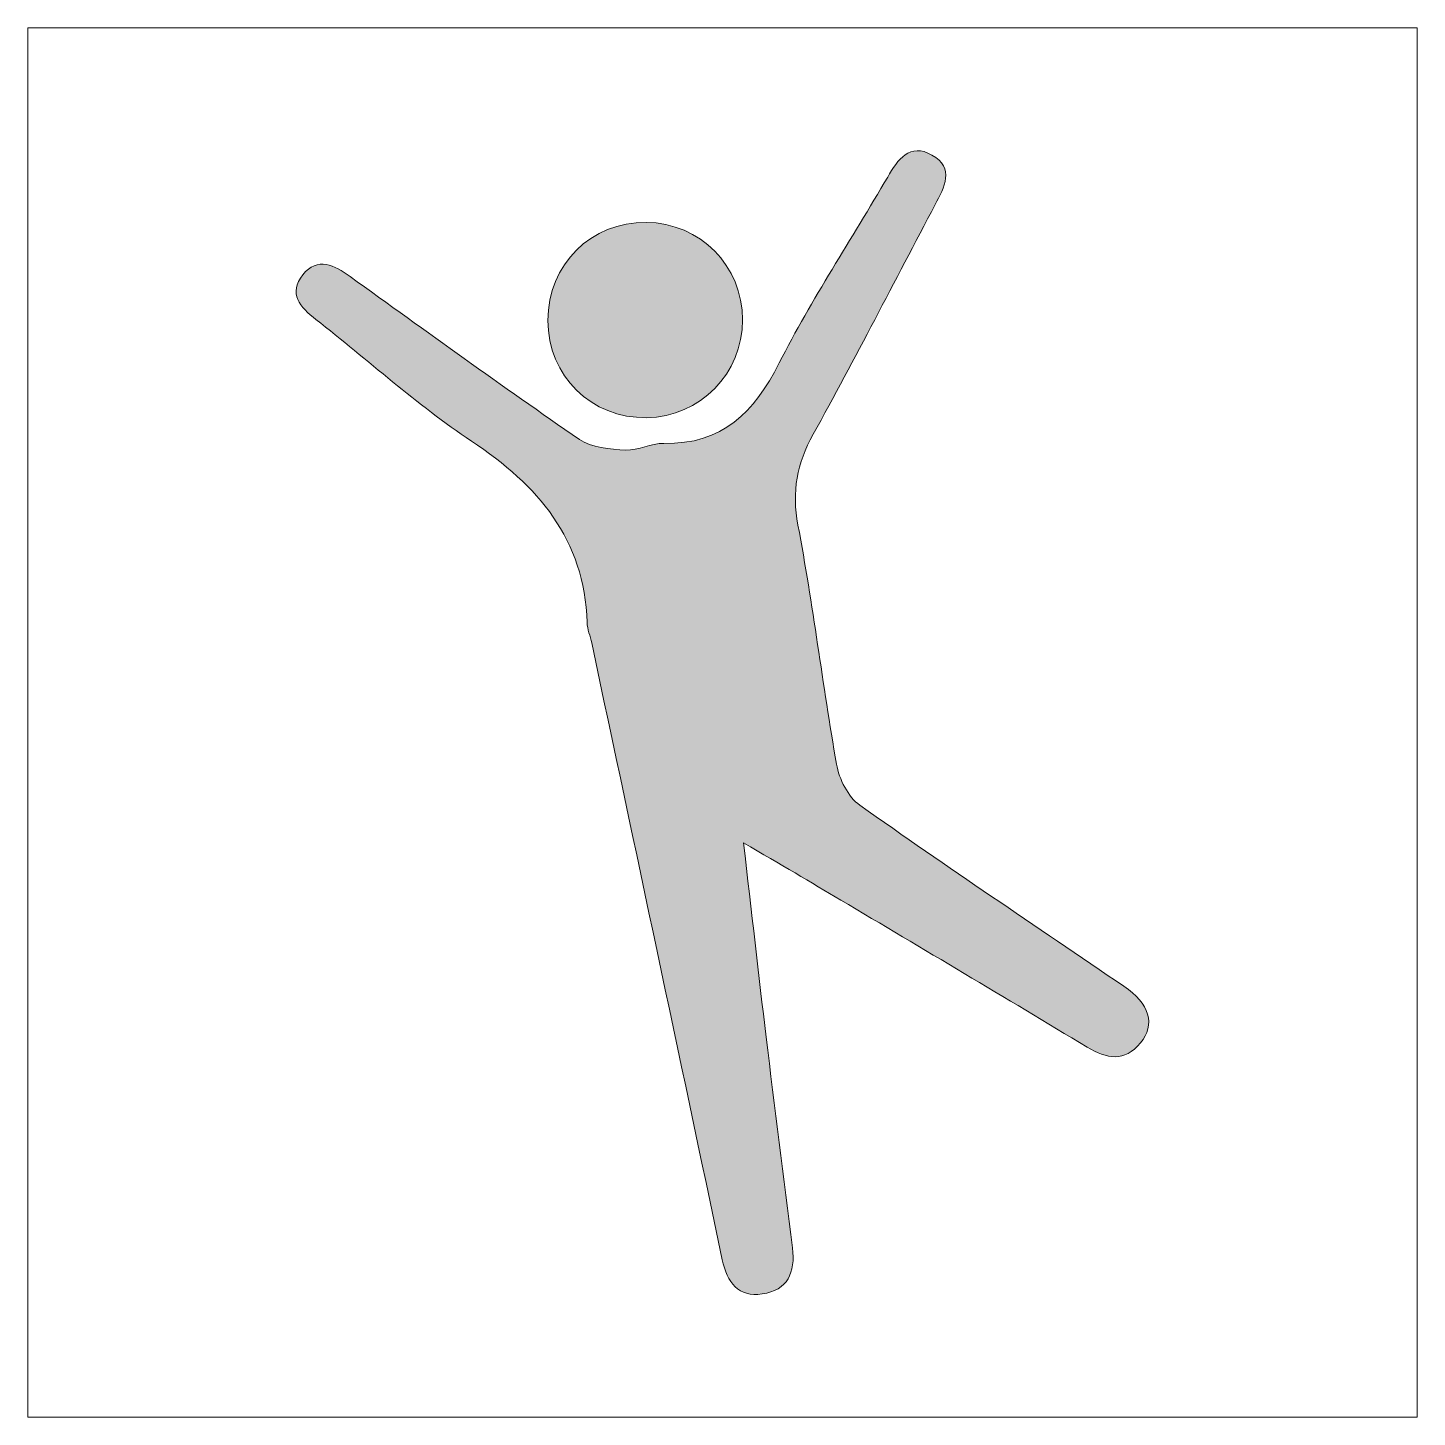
# Model space of a CAD drawing. Header units: inches. Extents: x 34.6 to 116.4, y 33.9 to 115.7.
import ezdxf

# ---------------------------------------------------------------- set-up
doc = ezdxf.new("R2010")
doc.units = ezdxf.units.IN
doc.header["$MEASUREMENT"] = 0
doc.layers.add('Layer 1', color=7, linetype='Continuous')

# ---------------------------------------------------------------- blocks, each defined once
blk = doc.blocks.new('block 2')
at = {"layer": 'Layer 1', "true_color": 0xffffff}
h = blk.add_hatch(color=7, dxfattribs=at)
h.dxf.hatch_style = 2
edge = h.paths.add_edge_path()
edge.add_spline(control_points=[(76.733, 67.707), (77.211, 63.587), (77.623, 59.92), (78.066, 56.257), (78.566, 52.119), (79.079, 47.981), (79.616, 43.847), (79.806, 42.391), (79.32, 41.338), (77.833, 41.128), (76.433, 40.93), (75.765, 41.783), (75.479, 43.145), (72.939, 55.26), (70.359, 67.367), (67.789, 79.477), (67.704, 79.878), (67.533, 80.274), (67.52, 80.676), (67.364, 85.598), (64.633, 88.753), (60.704, 91.37), (57.489, 93.512), (54.601, 96.143), (51.547, 98.531), (50.624, 99.252), (49.894, 100.067), (50.776, 101.167), (51.64, 102.243), (52.629, 101.724), (53.557, 101.057), (58.042, 97.836), (62.513, 94.594), (67.062, 91.465), (67.785, 90.968), (68.869, 90.885), (69.799, 90.835), (70.536, 90.796), (71.295, 91.243), (72.039, 91.228), (75.487, 91.159), (77.347, 93.051), (78.836, 95.966), (80.755, 99.724), (83.093, 103.268), (85.224, 106.92), (85.83, 107.957), (86.513, 108.958), (87.831, 108.215), (89.19, 107.448), (88.551, 106.306), (88.021, 105.301), (85.641, 100.781), (83.304, 96.238), (80.836, 91.766), (79.88, 90.035), (79.565, 88.405), (79.94, 86.415), (80.82, 81.746), (81.391, 77.019), (82.211, 72.336), (82.364, 71.461), (82.894, 70.402), (83.591, 69.91), (88.724, 66.288), (93.94, 62.784), (99.137, 59.253), (100.632, 58.238), (101.027, 57.001), (100.117, 55.911), (99.174, 54.781), (98.13, 54.97), (96.984, 55.661), (92.156, 58.572), (87.307, 61.449), (82.463, 64.333), (80.709, 65.378), (78.944, 66.406), (76.733, 67.707)], knot_values=[0, 0, 0, 0, 1, 1, 1, 2, 2, 2, 3, 3, 3, 4, 4, 4, 5, 5, 5, 6, 6, 6, 7, 7, 7, 8, 8, 8, 9, 9, 9, 10, 10, 10, 11, 11, 11, 12, 12, 12, 13, 13, 13, 14, 14, 14, 15, 15, 15, 16, 16, 16, 17, 17, 17, 18, 18, 18, 19, 19, 19, 20, 20, 20, 21, 21, 21, 22, 22, 22, 23, 23, 23, 24, 24, 24, 25, 25, 25, 26, 26, 26, 26], degree=3, periodic=1)
h = blk.add_hatch(color=7, dxfattribs=at)
h.dxf.hatch_style = 2
edge = h.paths.add_edge_path()
edge.add_spline(control_points=[(76.675, 98.51), (76.682, 95.348), (74.176, 92.79), (71.029, 92.745), (67.761, 92.698), (65.221, 95.198), (65.209, 98.476), (65.196, 101.745), (67.76, 104.298), (71.006, 104.25), (74.195, 104.203), (76.668, 101.698), (76.675, 98.51)], knot_values=[0, 0, 0, 0, 1, 1, 1, 2, 2, 2, 3, 3, 3, 4, 4, 4, 4], degree=3, periodic=1)
at = {"layer": 'Layer 1', "lineweight": 0}
for points, knots in [([(34.572, 33.867), (34.572, 61.148), (34.572, 88.43), (34.572, 115.711), (61.854, 115.711), (89.135, 115.711), (116.417, 115.711), (116.417, 88.43), (116.417, 61.148), (116.417, 33.867), (89.135, 33.867), (61.854, 33.867), (34.572, 33.867)], [0, 0, 0, 0, 1, 1, 1, 2, 2, 2, 3, 3, 3, 4, 4, 4, 4]), ([(76.733, 67.707), (78.944, 66.406), (80.709, 65.378), (82.463, 64.333), (87.307, 61.449), (92.156, 58.572), (96.984, 55.661), (98.13, 54.97), (99.174, 54.781), (100.117, 55.911), (101.027, 57.001), (100.632, 58.238), (99.137, 59.253), (93.94, 62.784), (88.724, 66.288), (83.591, 69.91), (82.894, 70.402), (82.364, 71.461), (82.211, 72.336), (81.391, 77.019), (80.82, 81.746), (79.94, 86.415), (79.565, 88.405), (79.88, 90.035), (80.836, 91.766), (83.304, 96.238), (85.641, 100.781), (88.021, 105.301), (88.551, 106.306), (89.19, 107.448), (87.831, 108.215), (86.513, 108.958), (85.83, 107.957), (85.224, 106.92), (83.093, 103.268), (80.755, 99.724), (78.836, 95.966), (77.347, 93.051), (75.487, 91.159), (72.039, 91.228), (71.295, 91.243), (70.536, 90.796), (69.799, 90.835), (68.869, 90.885), (67.785, 90.968), (67.062, 91.465), (62.513, 94.594), (58.042, 97.836), (53.557, 101.057), (52.629, 101.724), (51.64, 102.243), (50.776, 101.167), (49.894, 100.067), (50.624, 99.252), (51.547, 98.531), (54.601, 96.143), (57.489, 93.512), (60.704, 91.37), (64.633, 88.753), (67.364, 85.598), (67.52, 80.676), (67.533, 80.274), (67.704, 79.878), (67.789, 79.477), (70.359, 67.367), (72.939, 55.26), (75.479, 43.145), (75.765, 41.783), (76.433, 40.93), (77.833, 41.128), (79.32, 41.338), (79.806, 42.391), (79.616, 43.847), (79.079, 47.981), (78.566, 52.119), (78.066, 56.257), (77.623, 59.92), (77.211, 63.587), (76.733, 67.707)], [0, 0, 0, 0, 1, 1, 1, 2, 2, 2, 3, 3, 3, 4, 4, 4, 5, 5, 5, 6, 6, 6, 7, 7, 7, 8, 8, 8, 9, 9, 9, 10, 10, 10, 11, 11, 11, 12, 12, 12, 13, 13, 13, 14, 14, 14, 15, 15, 15, 16, 16, 16, 17, 17, 17, 18, 18, 18, 19, 19, 19, 20, 20, 20, 21, 21, 21, 22, 22, 22, 23, 23, 23, 24, 24, 24, 25, 25, 25, 26, 26, 26, 26]), ([(76.733, 67.707), (77.211, 63.587), (77.623, 59.92), (78.066, 56.257), (78.566, 52.119), (79.079, 47.981), (79.616, 43.847), (79.806, 42.391), (79.32, 41.338), (77.833, 41.128), (76.433, 40.93), (75.765, 41.783), (75.479, 43.145), (72.939, 55.26), (70.359, 67.367), (67.789, 79.477), (67.704, 79.878), (67.533, 80.274), (67.52, 80.676), (67.364, 85.598), (64.633, 88.753), (60.704, 91.37), (57.489, 93.512), (54.601, 96.143), (51.547, 98.531), (50.624, 99.252), (49.894, 100.067), (50.776, 101.167), (51.64, 102.243), (52.629, 101.724), (53.557, 101.057), (58.042, 97.836), (62.513, 94.594), (67.062, 91.465), (67.785, 90.968), (68.869, 90.885), (69.799, 90.835), (70.536, 90.796), (71.295, 91.243), (72.039, 91.228), (75.487, 91.159), (77.347, 93.051), (78.836, 95.966), (80.755, 99.724), (83.093, 103.268), (85.224, 106.92), (85.83, 107.957), (86.513, 108.958), (87.831, 108.215), (89.19, 107.448), (88.551, 106.306), (88.021, 105.301), (85.641, 100.781), (83.304, 96.238), (80.836, 91.766), (79.88, 90.035), (79.565, 88.405), (79.94, 86.415), (80.82, 81.746), (81.391, 77.019), (82.211, 72.336), (82.364, 71.461), (82.894, 70.402), (83.591, 69.91), (88.724, 66.288), (93.94, 62.784), (99.137, 59.253), (100.632, 58.238), (101.027, 57.001), (100.117, 55.911), (99.174, 54.781), (98.13, 54.97), (96.984, 55.661), (92.156, 58.572), (87.307, 61.449), (82.463, 64.333), (80.709, 65.378), (78.944, 66.406), (76.733, 67.707)], [0, 0, 0, 0, 1, 1, 1, 2, 2, 2, 3, 3, 3, 4, 4, 4, 5, 5, 5, 6, 6, 6, 7, 7, 7, 8, 8, 8, 9, 9, 9, 10, 10, 10, 11, 11, 11, 12, 12, 12, 13, 13, 13, 14, 14, 14, 15, 15, 15, 16, 16, 16, 17, 17, 17, 18, 18, 18, 19, 19, 19, 20, 20, 20, 21, 21, 21, 22, 22, 22, 23, 23, 23, 24, 24, 24, 25, 25, 25, 26, 26, 26, 26]), ([(76.675, 98.51), (76.668, 101.698), (74.195, 104.203), (71.006, 104.25), (67.76, 104.298), (65.196, 101.745), (65.209, 98.476), (65.221, 95.198), (67.761, 92.698), (71.029, 92.745), (74.176, 92.79), (76.682, 95.348), (76.675, 98.51)], [0, 0, 0, 0, 1, 1, 1, 2, 2, 2, 3, 3, 3, 4, 4, 4, 4]), ([(76.675, 98.51), (76.682, 95.348), (74.176, 92.79), (71.029, 92.745), (67.761, 92.698), (65.221, 95.198), (65.209, 98.476), (65.196, 101.745), (67.76, 104.298), (71.006, 104.25), (74.195, 104.203), (76.668, 101.698), (76.675, 98.51)], [0, 0, 0, 0, 1, 1, 1, 2, 2, 2, 3, 3, 3, 4, 4, 4, 4])]:
    blk.add_open_spline(points, degree=3, knots=knots, dxfattribs=at)

msp = doc.modelspace()

# ---------------------------------------------------------------- block references
at = {"layer": 'Layer 1'}
msp.add_blockref('block 2', (0, 0), dxfattribs=at)

doc.saveas('drawing.dxf')
